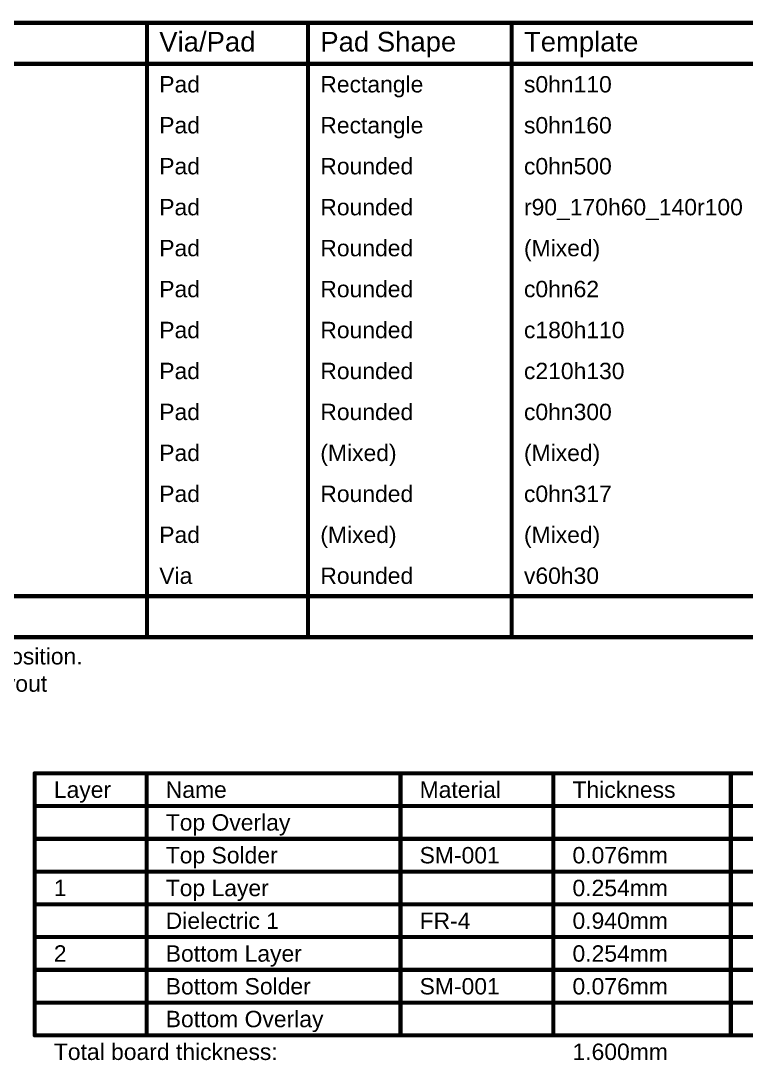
# Model space of a CAD drawing. Header units: inches. Extents: x -18 to 237, y -41 to 211.
# Drawn here: x 98.5 to 166, y 113.9 to 210.6 of the extents above; entities that cross this region are included whole.
import ezdxf

# ---------------------------------------------------------------- set-up
doc = ezdxf.new("R2010")
doc.units = ezdxf.units.IN
doc.layers.add('Drill Drawing', color=1, linetype='Continuous')
doc.layers.add('Fabrication', color=76, linetype='Continuous')
doc.styles.add('Arial', font='', dxfattribs={"height": 0.2})
doc.styles.get('Arial').set_extended_font_data('Arial')

msp = doc.modelspace()

# ---------------------------------------------------------------- linework, layer by layer
at = {"layer": 'Drill Drawing'}
for points in [[(-17.766, 210.363, 0.381, 0.381, 0), (236.417, 210.363, 0.381, 0.381, 0)], [(110.24, 153.213, 0.381, 0.381, 0), (110.24, 210.363, 0.381, 0.381, 0)], [(125.222, 153.213, 0.381, 0.381, 0), (125.222, 210.363, 0.381, 0.381, 0)], [(144.165, 153.213, 0.381, 0.381, 0), (144.165, 210.363, 0.381, 0.381, 0)], [(-17.766, 206.553, 0.381, 0.381, 0), (236.417, 206.553, 0.381, 0.381, 0)], [(-17.766, 157.023, 0.381, 0.381, 0), (236.417, 157.023, 0.381, 0.381, 0)], [(-17.766, 153.213, 0.381, 0.381, 0), (236.417, 153.213, 0.381, 0.381, 0)]]:
    msp.add_lwpolyline(points, format="xyseb", dxfattribs=at)
for points in [[(110.145, 210.363, 0.191, 0.191, 1), (110.335, 210.363, 0.191, 0.191, 1)], [(125.127, 210.363, 0.191, 0.191, 1), (125.317, 210.363, 0.191, 0.191, 1)], [(144.07, 210.363, 0.191, 0.191, 1), (144.261, 210.363, 0.191, 0.191, 1)], [(110.145, 153.213, 0.191, 0.191, 1), (110.335, 153.213, 0.191, 0.191, 1)], [(125.127, 153.213, 0.191, 0.191, 1), (125.317, 153.213, 0.191, 0.191, 1)], [(144.07, 153.213, 0.191, 0.191, 1), (144.261, 153.213, 0.191, 0.191, 1)]]:
    msp.add_lwpolyline(points, format="xyseb", close=True, dxfattribs=at)
at = {"layer": 'Fabrication'}
for points in [[(99.797, 116.163, 0.381, 0.381, 0), (99.797, 140.547, 0.381, 0.381, 0)], [(99.797, 140.547, 0.381, 0.381, 0), (207.465, 140.547, 0.381, 0.381, 0)], [(110.208, 116.163, 0.381, 0.381, 0), (110.208, 140.547, 0.381, 0.381, 0)], [(133.824, 116.163, 0.381, 0.381, 0), (133.824, 140.547, 0.381, 0.381, 0)], [(148.044, 116.163, 0.381, 0.381, 0), (148.044, 140.547, 0.381, 0.381, 0)], [(164.55, 116.163, 0.381, 0.381, 0), (164.55, 140.547, 0.381, 0.381, 0)], [(99.797, 137.499, 0.381, 0.381, 0), (207.465, 137.499, 0.381, 0.381, 0)], [(99.797, 134.451, 0.381, 0.381, 0), (110.208, 134.451, 0.381, 0.381, 0)], [(110.208, 134.451, 0.381, 0.381, 0), (133.824, 134.451, 0.381, 0.381, 0)], [(133.824, 134.451, 0.381, 0.381, 0), (148.044, 134.451, 0.381, 0.381, 0)], [(148.044, 134.451, 0.381, 0.381, 0), (164.55, 134.451, 0.381, 0.381, 0)], [(164.55, 134.451, 0.381, 0.381, 0), (179.025, 134.451, 0.381, 0.381, 0)], [(99.797, 131.403, 0.381, 0.381, 0), (110.208, 131.403, 0.381, 0.381, 0)], [(110.208, 131.403, 0.381, 0.381, 0), (133.824, 131.403, 0.381, 0.381, 0)], [(133.824, 131.403, 0.381, 0.381, 0), (148.044, 131.403, 0.381, 0.381, 0)], [(148.044, 131.403, 0.381, 0.381, 0), (164.55, 131.403, 0.381, 0.381, 0)], [(164.55, 131.403, 0.381, 0.381, 0), (179.025, 131.403, 0.381, 0.381, 0)], [(99.797, 128.355, 0.381, 0.381, 0), (110.208, 128.355, 0.381, 0.381, 0)], [(110.208, 128.355, 0.381, 0.381, 0), (133.824, 128.355, 0.381, 0.381, 0)], [(133.824, 128.355, 0.381, 0.381, 0), (148.044, 128.355, 0.381, 0.381, 0)], [(148.044, 128.355, 0.381, 0.381, 0), (164.55, 128.355, 0.381, 0.381, 0)], [(164.55, 128.355, 0.381, 0.381, 0), (179.025, 128.355, 0.381, 0.381, 0)], [(99.797, 125.307, 0.381, 0.381, 0), (110.208, 125.307, 0.381, 0.381, 0)], [(110.208, 125.307, 0.381, 0.381, 0), (133.824, 125.307, 0.381, 0.381, 0)], [(133.824, 125.307, 0.381, 0.381, 0), (148.044, 125.307, 0.381, 0.381, 0)], [(148.044, 125.307, 0.381, 0.381, 0), (164.55, 125.307, 0.381, 0.381, 0)], [(164.55, 125.307, 0.381, 0.381, 0), (179.025, 125.307, 0.381, 0.381, 0)], [(99.797, 122.259, 0.381, 0.381, 0), (110.208, 122.259, 0.381, 0.381, 0)], [(110.208, 122.259, 0.381, 0.381, 0), (133.824, 122.259, 0.381, 0.381, 0)], [(133.824, 122.259, 0.381, 0.381, 0), (148.044, 122.259, 0.381, 0.381, 0)], [(148.044, 122.259, 0.381, 0.381, 0), (164.55, 122.259, 0.381, 0.381, 0)], [(164.55, 122.259, 0.381, 0.381, 0), (179.025, 122.259, 0.381, 0.381, 0)], [(99.797, 119.211, 0.381, 0.381, 0), (110.208, 119.211, 0.381, 0.381, 0)], [(110.208, 119.211, 0.381, 0.381, 0), (133.824, 119.211, 0.381, 0.381, 0)], [(133.824, 119.211, 0.381, 0.381, 0), (148.044, 119.211, 0.381, 0.381, 0)], [(148.044, 119.211, 0.381, 0.381, 0), (164.55, 119.211, 0.381, 0.381, 0)], [(164.55, 119.211, 0.381, 0.381, 0), (179.025, 119.211, 0.381, 0.381, 0)], [(99.797, 116.163, 0.381, 0.381, 0), (110.208, 116.163, 0.381, 0.381, 0)], [(110.208, 116.163, 0.381, 0.381, 0), (133.824, 116.163, 0.381, 0.381, 0)], [(133.824, 116.163, 0.381, 0.381, 0), (148.044, 116.163, 0.381, 0.381, 0)], [(148.044, 116.163, 0.381, 0.381, 0), (164.55, 116.163, 0.381, 0.381, 0)], [(164.55, 116.163, 0.381, 0.381, 0), (179.025, 116.163, 0.381, 0.381, 0)]]:
    msp.add_lwpolyline(points, format="xyseb", dxfattribs=at)
for points in [[(99.701, 140.547, 0.191, 0.191, 1), (99.892, 140.547, 0.191, 0.191, 1)], [(99.701, 140.547, 0.191, 0.191, 1), (99.892, 140.547, 0.191, 0.191, 1)], [(110.113, 140.547, 0.191, 0.191, 1), (110.304, 140.547, 0.191, 0.191, 1)], [(133.729, 140.547, 0.191, 0.191, 1), (133.919, 140.547, 0.191, 0.191, 1)], [(147.949, 140.547, 0.191, 0.191, 1), (148.14, 140.547, 0.191, 0.191, 1)], [(164.455, 140.547, 0.191, 0.191, 1), (164.646, 140.547, 0.191, 0.191, 1)], [(99.701, 137.499, 0.191, 0.191, 1), (99.892, 137.499, 0.191, 0.191, 1)], [(99.701, 134.451, 0.191, 0.191, 1), (99.892, 134.451, 0.191, 0.191, 1)], [(110.113, 134.451, 0.191, 0.191, 1), (110.304, 134.451, 0.191, 0.191, 1)], [(110.113, 134.451, 0.191, 0.191, 1), (110.304, 134.451, 0.191, 0.191, 1)], [(133.729, 134.451, 0.191, 0.191, 1), (133.919, 134.451, 0.191, 0.191, 1)], [(133.729, 134.451, 0.191, 0.191, 1), (133.919, 134.451, 0.191, 0.191, 1)], [(147.949, 134.451, 0.191, 0.191, 1), (148.14, 134.451, 0.191, 0.191, 1)], [(147.949, 134.451, 0.191, 0.191, 1), (148.14, 134.451, 0.191, 0.191, 1)], [(164.455, 134.451, 0.191, 0.191, 1), (164.646, 134.451, 0.191, 0.191, 1)], [(164.455, 134.451, 0.191, 0.191, 1), (164.646, 134.451, 0.191, 0.191, 1)], [(99.701, 131.403, 0.191, 0.191, 1), (99.892, 131.403, 0.191, 0.191, 1)], [(110.113, 131.403, 0.191, 0.191, 1), (110.304, 131.403, 0.191, 0.191, 1)], [(110.113, 131.403, 0.191, 0.191, 1), (110.304, 131.403, 0.191, 0.191, 1)], [(133.729, 131.403, 0.191, 0.191, 1), (133.919, 131.403, 0.191, 0.191, 1)], [(133.729, 131.403, 0.191, 0.191, 1), (133.919, 131.403, 0.191, 0.191, 1)], [(147.949, 131.403, 0.191, 0.191, 1), (148.14, 131.403, 0.191, 0.191, 1)], [(147.949, 131.403, 0.191, 0.191, 1), (148.14, 131.403, 0.191, 0.191, 1)], [(164.455, 131.403, 0.191, 0.191, 1), (164.646, 131.403, 0.191, 0.191, 1)], [(164.455, 131.403, 0.191, 0.191, 1), (164.646, 131.403, 0.191, 0.191, 1)], [(99.701, 128.355, 0.191, 0.191, 1), (99.892, 128.355, 0.191, 0.191, 1)], [(110.113, 128.355, 0.191, 0.191, 1), (110.304, 128.355, 0.191, 0.191, 1)], [(110.113, 128.355, 0.191, 0.191, 1), (110.304, 128.355, 0.191, 0.191, 1)], [(133.729, 128.355, 0.191, 0.191, 1), (133.919, 128.355, 0.191, 0.191, 1)], [(133.729, 128.355, 0.191, 0.191, 1), (133.919, 128.355, 0.191, 0.191, 1)], [(147.949, 128.355, 0.191, 0.191, 1), (148.14, 128.355, 0.191, 0.191, 1)], [(147.949, 128.355, 0.191, 0.191, 1), (148.14, 128.355, 0.191, 0.191, 1)], [(164.455, 128.355, 0.191, 0.191, 1), (164.646, 128.355, 0.191, 0.191, 1)], [(164.455, 128.355, 0.191, 0.191, 1), (164.646, 128.355, 0.191, 0.191, 1)], [(99.701, 125.307, 0.191, 0.191, 1), (99.892, 125.307, 0.191, 0.191, 1)], [(110.113, 125.307, 0.191, 0.191, 1), (110.304, 125.307, 0.191, 0.191, 1)], [(110.113, 125.307, 0.191, 0.191, 1), (110.304, 125.307, 0.191, 0.191, 1)], [(133.729, 125.307, 0.191, 0.191, 1), (133.919, 125.307, 0.191, 0.191, 1)], [(133.729, 125.307, 0.191, 0.191, 1), (133.919, 125.307, 0.191, 0.191, 1)], [(147.949, 125.307, 0.191, 0.191, 1), (148.14, 125.307, 0.191, 0.191, 1)], [(147.949, 125.307, 0.191, 0.191, 1), (148.14, 125.307, 0.191, 0.191, 1)], [(164.455, 125.307, 0.191, 0.191, 1), (164.646, 125.307, 0.191, 0.191, 1)], [(164.455, 125.307, 0.191, 0.191, 1), (164.646, 125.307, 0.191, 0.191, 1)], [(99.701, 122.259, 0.191, 0.191, 1), (99.892, 122.259, 0.191, 0.191, 1)], [(110.113, 122.259, 0.191, 0.191, 1), (110.304, 122.259, 0.191, 0.191, 1)], [(110.113, 122.259, 0.191, 0.191, 1), (110.304, 122.259, 0.191, 0.191, 1)], [(133.729, 122.259, 0.191, 0.191, 1), (133.919, 122.259, 0.191, 0.191, 1)], [(133.729, 122.259, 0.191, 0.191, 1), (133.919, 122.259, 0.191, 0.191, 1)], [(147.949, 122.259, 0.191, 0.191, 1), (148.14, 122.259, 0.191, 0.191, 1)], [(147.949, 122.259, 0.191, 0.191, 1), (148.14, 122.259, 0.191, 0.191, 1)], [(164.455, 122.259, 0.191, 0.191, 1), (164.646, 122.259, 0.191, 0.191, 1)], [(164.455, 122.259, 0.191, 0.191, 1), (164.646, 122.259, 0.191, 0.191, 1)], [(99.701, 119.211, 0.191, 0.191, 1), (99.892, 119.211, 0.191, 0.191, 1)], [(110.113, 119.211, 0.191, 0.191, 1), (110.304, 119.211, 0.191, 0.191, 1)], [(110.113, 119.211, 0.191, 0.191, 1), (110.304, 119.211, 0.191, 0.191, 1)], [(133.729, 119.211, 0.191, 0.191, 1), (133.919, 119.211, 0.191, 0.191, 1)], [(133.729, 119.211, 0.191, 0.191, 1), (133.919, 119.211, 0.191, 0.191, 1)], [(147.949, 119.211, 0.191, 0.191, 1), (148.14, 119.211, 0.191, 0.191, 1)], [(147.949, 119.211, 0.191, 0.191, 1), (148.14, 119.211, 0.191, 0.191, 1)], [(164.455, 119.211, 0.191, 0.191, 1), (164.646, 119.211, 0.191, 0.191, 1)], [(164.455, 119.211, 0.191, 0.191, 1), (164.646, 119.211, 0.191, 0.191, 1)], [(99.701, 116.163, 0.191, 0.191, 1), (99.892, 116.163, 0.191, 0.191, 1)], [(99.701, 116.163, 0.191, 0.191, 1), (99.892, 116.163, 0.191, 0.191, 1)], [(110.113, 116.163, 0.191, 0.191, 1), (110.304, 116.163, 0.191, 0.191, 1)], [(110.113, 116.163, 0.191, 0.191, 1), (110.304, 116.163, 0.191, 0.191, 1)], [(110.113, 116.163, 0.191, 0.191, 1), (110.304, 116.163, 0.191, 0.191, 1)], [(133.729, 116.163, 0.191, 0.191, 1), (133.919, 116.163, 0.191, 0.191, 1)], [(133.729, 116.163, 0.191, 0.191, 1), (133.919, 116.163, 0.191, 0.191, 1)], [(133.729, 116.163, 0.191, 0.191, 1), (133.919, 116.163, 0.191, 0.191, 1)], [(147.949, 116.163, 0.191, 0.191, 1), (148.14, 116.163, 0.191, 0.191, 1)], [(147.949, 116.163, 0.191, 0.191, 1), (148.14, 116.163, 0.191, 0.191, 1)], [(147.949, 116.163, 0.191, 0.191, 1), (148.14, 116.163, 0.191, 0.191, 1)], [(164.455, 116.163, 0.191, 0.191, 1), (164.646, 116.163, 0.191, 0.191, 1)], [(164.455, 116.163, 0.191, 0.191, 1), (164.646, 116.163, 0.191, 0.191, 1)], [(164.455, 116.163, 0.191, 0.191, 1), (164.646, 116.163, 0.191, 0.191, 1)]]:
    msp.add_lwpolyline(points, format="xyseb", close=True, dxfattribs=at)

# ---------------------------------------------------------------- texts
at = {"layer": 'Drill Drawing', "style": 'Arial'}
for s, height, p in [('Via/Pad', 1.8288, (111.383, 207.696)), ('Pad Shape', 1.8288, (126.365, 207.696)), ('Template', 1.8288, (145.308, 207.696)), ('Pad', 1.524, (111.383, 203.886)), ('Rectangle', 1.524, (126.365, 203.886)), ('s0hn110', 1.524, (145.308, 203.886)), ('Pad', 1.524, (111.383, 200.076)), ('Rectangle', 1.524, (126.365, 200.076)), ('s0hn160', 1.524, (145.308, 200.076)), ('Pad', 1.524, (111.383, 196.266)), ('Rounded', 1.524, (126.365, 196.266)), ('c0hn500', 1.524, (145.308, 196.266)), ('Pad', 1.524, (111.383, 192.456)), ('Rounded', 1.524, (126.365, 192.456)), ('r90_170h60_140r100', 1.524, (145.308, 192.456)), ('Pad', 1.524, (111.383, 188.646)), ('Rounded', 1.524, (126.365, 188.646)), ('(Mixed)', 1.524, (145.308, 188.646)), ('Pad', 1.524, (111.383, 184.836)), ('Rounded', 1.524, (126.365, 184.836)), ('c0hn62', 1.524, (145.308, 184.836)), ('Pad', 1.524, (111.383, 181.026)), ('Rounded', 1.524, (126.365, 181.026)), ('c180h110', 1.524, (145.308, 181.026)), ('Pad', 1.524, (111.383, 177.216)), ('Rounded', 1.524, (126.365, 177.216)), ('c210h130', 1.524, (145.308, 177.216)), ('Pad', 1.524, (111.383, 173.406)), ('Rounded', 1.524, (126.365, 173.406)), ('c0hn300', 1.524, (145.308, 173.406)), ('Pad', 1.524, (111.383, 169.596)), ('(Mixed)', 1.524, (126.365, 169.596)), ('(Mixed)', 1.524, (145.308, 169.596)), ('Pad', 1.524, (111.383, 165.786)), ('Rounded', 1.524, (126.365, 165.786)), ('c0hn317', 1.524, (145.308, 165.786)), ('Pad', 1.524, (111.383, 161.976)), ('(Mixed)', 1.524, (126.365, 161.976)), ('(Mixed)', 1.524, (145.308, 161.976)), ('Via', 1.524, (111.383, 158.166)), ('Rounded', 1.524, (126.365, 158.166)), ('v60h30', 1.524, (145.308, 158.166)), ('= Calculated from tool start centre position to tool end centre position.', 1.524, (38.758, 150.673)), (' = Routed Path Length + Tool Size = Slot length as defined in the PCB layout', 1.524, (28.347, 148.134))]:
    msp.add_text(s, height=height, dxfattribs=at).set_placement(p)
at = {"layer": 'Fabrication', "style": 'Arial'}
for s, p in [('Layer', (101.575, 138.261)), ('Name', (111.986, 138.261)), ('Material', (135.602, 138.261)), ('Thickness', (149.822, 138.261)), ('Top Overlay', (111.986, 135.213)), ('Top Solder', (111.986, 132.165)), ('SM-001', (135.602, 132.165)), ('0.076mm', (149.822, 132.165)), ('1', (101.575, 129.117)), ('Top Layer', (111.986, 129.117)), ('0.254mm', (149.822, 129.117)), ('Dielectric 1', (111.986, 126.069)), ('FR-4', (135.602, 126.069)), ('0.940mm', (149.822, 126.069)), ('2', (101.575, 123.021)), ('Bottom Layer', (111.986, 123.021)), ('0.254mm', (149.822, 123.021)), ('Bottom Solder', (111.986, 119.973)), ('SM-001', (135.602, 119.973)), ('0.076mm', (149.822, 119.973)), ('Bottom Overlay', (111.986, 116.925)), ('Total board thickness:', (101.575, 113.877)), ('1.600mm', (149.822, 113.877))]:
    msp.add_text(s, height=1.524, dxfattribs=at).set_placement(p)

doc.saveas('drawing.dxf')
